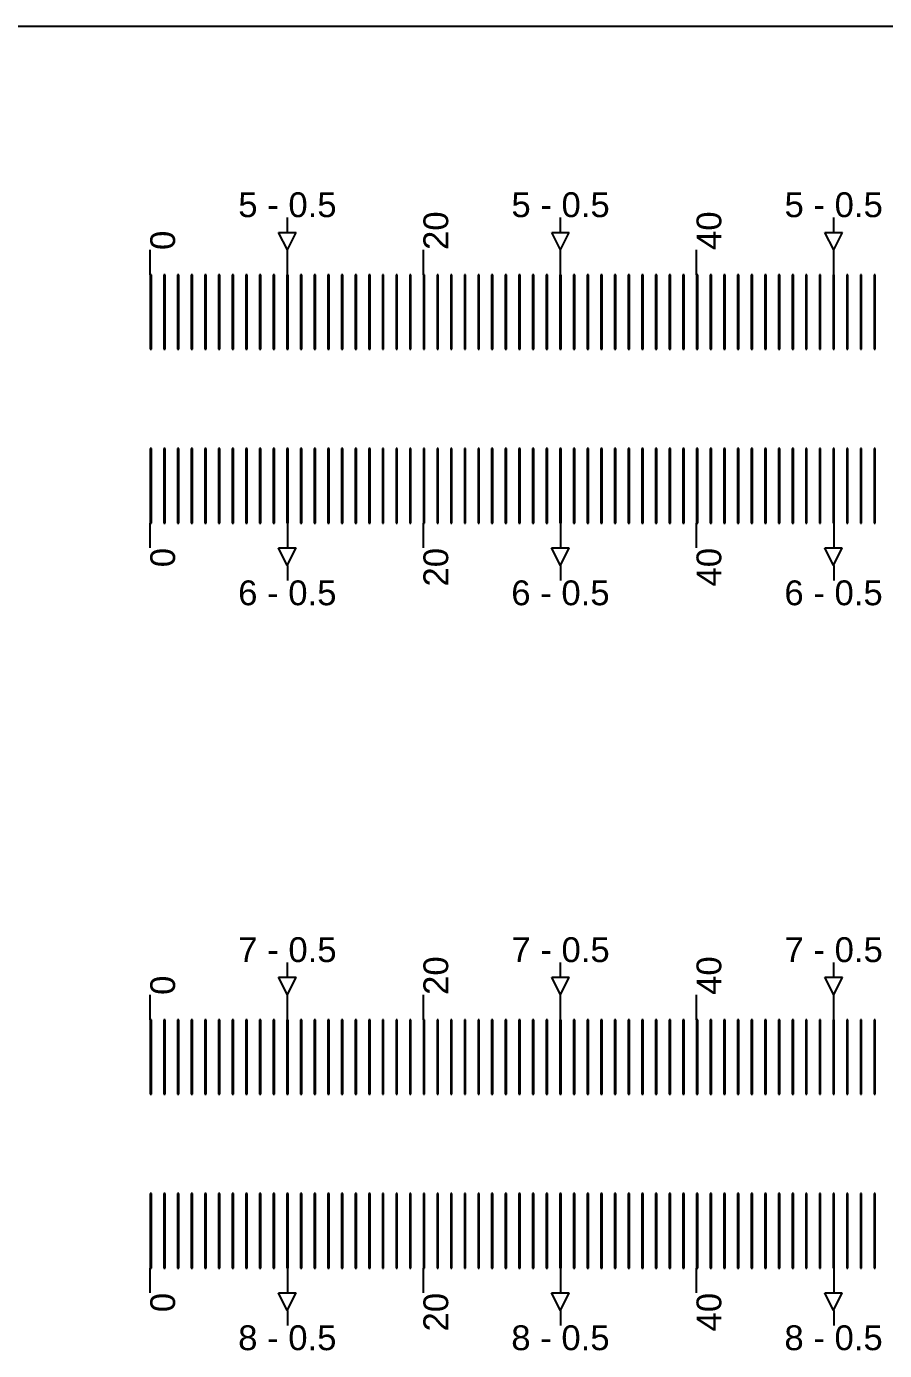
# Model space of a CAD drawing. Extents: x -119394 to 128420, y 74496 to 185496.
# Drawn here: x 40930 to 41276, y 156663 to 157196 of the extents above; entities that cross this region are included whole.
import ezdxf

# ---------------------------------------------------------------- set-up
doc = ezdxf.new("R2010")
doc.units = 13
doc.layers.add('CL - Label-1', color=120, linetype='Continuous')
doc.layers.add('CL - Label-2', color=132, linetype='Continuous')
doc.layers.add('CL - Sub-Micro', color=7, linetype='Continuous', true_color=0x47d1ff)
doc.styles.get("Standard").update_dxf_attribs({"font": 'arial.ttf'})

msp = doc.modelspace()

# ---------------------------------------------------------------- linework, layer by layer
for p, q in [((46680.29, 157195.86), (38030.29, 157195.86)), ((41035.54, 157112.94), (41035.54, 157118.94)), ((41145.54, 157112.94), (41145.54, 157118.94)), ((41255.54, 157112.94), (41255.54, 157118.94)), ((40980.29, 157095.86), (40980.29, 157105.86)), ((41035.54, 157095.86), (41035.54, 157105.86)), ((41090.29, 157095.86), (41090.29, 157105.86)), ((41145.54, 157095.86), (41145.54, 157105.86)), ((41200.29, 157095.86), (41200.29, 157105.86)), ((41255.54, 157095.86), (41255.54, 157105.86)), ((40980.29, 156985.86), (40980.29, 156995.86)), ((41035.54, 156995.86), (41035.54, 156985.86)), ((41090.29, 156985.86), (41090.29, 156995.86)), ((41145.54, 156995.86), (41145.54, 156985.86)), ((41200.29, 156985.86), (41200.29, 156995.86)), ((41255.54, 156995.86), (41255.54, 156985.86)), ((41035.54, 156978.79), (41035.54, 156972.79)), ((41145.54, 156978.79), (41145.54, 156972.79)), ((41255.54, 156978.79), (41255.54, 156972.79)), ((41035.54, 156812.94), (41035.54, 156818.94)), ((41145.54, 156812.94), (41145.54, 156818.94)), ((41255.54, 156812.94), (41255.54, 156818.94)), ((40980.29, 156795.86), (40980.29, 156805.86)), ((41035.54, 156795.86), (41035.54, 156805.86)), ((41090.29, 156795.86), (41090.29, 156805.86)), ((41145.54, 156795.86), (41145.54, 156805.86)), ((41200.29, 156795.86), (41200.29, 156805.86)), ((41255.54, 156795.86), (41255.54, 156805.86)), ((40980.29, 156685.86), (40980.29, 156695.86)), ((41035.54, 156695.86), (41035.54, 156685.86)), ((41090.29, 156685.86), (41090.29, 156695.86)), ((41145.54, 156695.86), (41145.54, 156685.86)), ((41200.29, 156685.86), (41200.29, 156695.86)), ((41255.54, 156695.86), (41255.54, 156685.86)), ((41035.54, 156678.79), (41035.54, 156672.79)), ((41145.54, 156678.79), (41145.54, 156672.79)), ((41255.54, 156678.79), (41255.54, 156672.79))]:
    msp.add_line(p, q)
at = {"layer": 'CL - Label-2'}
for p, q in [((41035.54, 157105.86), (41032, 157112.96)), ((41032, 157112.96), (41039.07, 157112.96)), ((41035.54, 157105.86), (41039.07, 157112.96)), ((41145.54, 157105.86), (41142, 157112.96)), ((41142, 157112.96), (41149.07, 157112.96)), ((41145.54, 157105.86), (41149.07, 157112.96)), ((41255.54, 157105.86), (41252, 157112.96)), ((41252, 157112.96), (41259.07, 157112.96)), ((41255.54, 157105.86), (41259.07, 157112.96)), ((41035.49, 156978.79), (41031.95, 156985.89)), ((41031.95, 156985.89), (41039.02, 156985.89)), ((41035.49, 156978.79), (41039.02, 156985.89)), ((41145.49, 156978.79), (41141.95, 156985.89)), ((41141.95, 156985.89), (41149.02, 156985.89)), ((41145.49, 156978.79), (41149.02, 156985.89)), ((41255.49, 156978.79), (41251.95, 156985.89)), ((41251.95, 156985.89), (41259.02, 156985.89)), ((41255.49, 156978.79), (41259.02, 156985.89)), ((41035.54, 156805.86), (41032, 156812.96)), ((41032, 156812.96), (41039.07, 156812.96)), ((41035.54, 156805.86), (41039.07, 156812.96)), ((41145.54, 156805.86), (41142, 156812.96)), ((41142, 156812.96), (41149.07, 156812.96)), ((41145.54, 156805.86), (41149.07, 156812.96)), ((41255.54, 156805.86), (41252, 156812.96)), ((41252, 156812.96), (41259.07, 156812.96)), ((41255.54, 156805.86), (41259.07, 156812.96)), ((41035.49, 156678.79), (41031.95, 156685.89)), ((41031.95, 156685.89), (41039.02, 156685.89)), ((41035.49, 156678.79), (41039.02, 156685.89)), ((41145.49, 156678.79), (41141.95, 156685.89)), ((41141.95, 156685.89), (41149.02, 156685.89)), ((41145.49, 156678.79), (41149.02, 156685.89)), ((41255.49, 156678.79), (41251.95, 156685.89)), ((41251.95, 156685.89), (41259.02, 156685.89)), ((41255.49, 156678.79), (41259.02, 156685.89))]:
    msp.add_line(p, q, dxfattribs=at)
at = {"layer": 'CL - Sub-Micro'}
for p, q in [((40980.29, 157095.86), (40980.29, 157065.86)), ((40980.79, 157095.86), (40980.29, 157095.86)), ((40980.79, 157065.86), (40980.79, 157095.86)), ((40985.79, 157095.86), (40985.79, 157065.86)), ((40986.29, 157095.86), (40985.79, 157095.86)), ((40986.29, 157065.86), (40986.29, 157095.86)), ((40991.29, 157095.86), (40991.29, 157065.86)), ((40991.79, 157095.86), (40991.29, 157095.86)), ((40991.79, 157065.86), (40991.79, 157095.86)), ((40996.79, 157095.86), (40996.79, 157065.86)), ((40997.29, 157095.86), (40996.79, 157095.86)), ((40997.29, 157065.86), (40997.29, 157095.86)), ((41002.29, 157095.86), (41002.29, 157065.86)), ((41002.79, 157095.86), (41002.29, 157095.86)), ((41002.79, 157065.86), (41002.79, 157095.86)), ((41007.79, 157095.86), (41007.79, 157065.86)), ((41008.29, 157095.86), (41007.79, 157095.86)), ((41008.29, 157065.86), (41008.29, 157095.86)), ((41013.29, 157095.86), (41013.29, 157065.86)), ((41013.79, 157095.86), (41013.29, 157095.86)), ((41013.79, 157065.86), (41013.79, 157095.86)), ((41018.79, 157095.86), (41018.79, 157065.86)), ((41019.29, 157095.86), (41018.79, 157095.86)), ((41019.29, 157065.86), (41019.29, 157095.86)), ((41024.29, 157095.86), (41024.29, 157065.86)), ((41024.79, 157095.86), (41024.29, 157095.86)), ((41024.79, 157065.86), (41024.79, 157095.86)), ((41029.79, 157095.86), (41029.79, 157065.86)), ((41030.29, 157095.86), (41029.79, 157095.86)), ((41030.29, 157065.86), (41030.29, 157095.86)), ((41035.29, 157095.86), (41035.29, 157065.86)), ((41035.79, 157095.86), (41035.29, 157095.86)), ((41035.79, 157065.86), (41035.79, 157095.86)), ((41040.79, 157095.86), (41040.79, 157065.86)), ((41041.29, 157095.86), (41040.79, 157095.86)), ((41041.29, 157065.86), (41041.29, 157095.86)), ((41046.29, 157095.86), (41046.29, 157065.86)), ((41046.79, 157095.86), (41046.29, 157095.86)), ((41046.79, 157065.86), (41046.79, 157095.86)), ((41051.79, 157095.86), (41051.79, 157065.86)), ((41052.29, 157095.86), (41051.79, 157095.86)), ((41052.29, 157065.86), (41052.29, 157095.86)), ((41057.29, 157095.86), (41057.29, 157065.86)), ((41057.79, 157095.86), (41057.29, 157095.86)), ((41057.79, 157065.86), (41057.79, 157095.86)), ((41062.79, 157095.86), (41062.79, 157065.86)), ((41063.29, 157095.86), (41062.79, 157095.86)), ((41063.29, 157065.86), (41063.29, 157095.86)), ((41068.29, 157095.86), (41068.29, 157065.86)), ((41068.79, 157095.86), (41068.29, 157095.86)), ((41068.79, 157065.86), (41068.79, 157095.86)), ((41073.79, 157095.86), (41073.79, 157065.86)), ((41074.29, 157095.86), (41073.79, 157095.86)), ((41074.29, 157065.86), (41074.29, 157095.86)), ((41079.29, 157095.86), (41079.29, 157065.86)), ((41079.79, 157095.86), (41079.29, 157095.86)), ((41079.79, 157065.86), (41079.79, 157095.86)), ((41084.79, 157095.86), (41084.79, 157065.86)), ((41085.29, 157095.86), (41084.79, 157095.86)), ((41085.29, 157065.86), (41085.29, 157095.86)), ((41090.29, 157095.86), (41090.29, 157065.86)), ((41090.79, 157095.86), (41090.29, 157095.86)), ((41090.79, 157065.86), (41090.79, 157095.86)), ((41095.79, 157095.86), (41095.79, 157065.86)), ((41096.29, 157095.86), (41095.79, 157095.86)), ((41096.29, 157065.86), (41096.29, 157095.86)), ((41101.29, 157095.86), (41101.29, 157065.86)), ((41101.79, 157095.86), (41101.29, 157095.86)), ((41101.79, 157065.86), (41101.79, 157095.86)), ((41106.79, 157095.86), (41106.79, 157065.86)), ((41107.29, 157095.86), (41106.79, 157095.86)), ((41107.29, 157065.86), (41107.29, 157095.86)), ((41112.29, 157095.86), (41112.29, 157065.86)), ((41112.79, 157095.86), (41112.29, 157095.86)), ((41112.79, 157065.86), (41112.79, 157095.86)), ((41117.79, 157095.86), (41117.79, 157065.86)), ((41118.29, 157095.86), (41117.79, 157095.86)), ((41118.29, 157065.86), (41118.29, 157095.86)), ((41123.29, 157095.86), (41123.29, 157065.86)), ((41123.79, 157095.86), (41123.29, 157095.86)), ((41123.79, 157065.86), (41123.79, 157095.86)), ((41128.79, 157095.86), (41128.79, 157065.86)), ((41129.29, 157095.86), (41128.79, 157095.86)), ((41129.29, 157065.86), (41129.29, 157095.86)), ((41134.29, 157095.86), (41134.29, 157065.86)), ((41134.79, 157095.86), (41134.29, 157095.86)), ((41134.79, 157065.86), (41134.79, 157095.86)), ((41139.79, 157095.86), (41139.79, 157065.86)), ((41140.29, 157095.86), (41139.79, 157095.86)), ((41140.29, 157065.86), (41140.29, 157095.86)), ((41145.29, 157095.86), (41145.29, 157065.86)), ((41145.79, 157095.86), (41145.29, 157095.86)), ((41145.79, 157065.86), (41145.79, 157095.86)), ((41150.79, 157095.86), (41150.79, 157065.86)), ((41151.29, 157095.86), (41150.79, 157095.86)), ((41151.29, 157065.86), (41151.29, 157095.86)), ((41156.29, 157095.86), (41156.29, 157065.86)), ((41156.79, 157095.86), (41156.29, 157095.86)), ((41156.79, 157065.86), (41156.79, 157095.86)), ((41161.79, 157095.86), (41161.79, 157065.86)), ((41162.29, 157095.86), (41161.79, 157095.86)), ((41162.29, 157065.86), (41162.29, 157095.86)), ((41167.29, 157095.86), (41167.29, 157065.86)), ((41167.79, 157095.86), (41167.29, 157095.86)), ((41167.79, 157065.86), (41167.79, 157095.86)), ((41172.79, 157095.86), (41172.79, 157065.86)), ((41173.29, 157095.86), (41172.79, 157095.86)), ((41173.29, 157065.86), (41173.29, 157095.86)), ((41178.29, 157095.86), (41178.29, 157065.86)), ((41178.79, 157095.86), (41178.29, 157095.86)), ((41178.79, 157065.86), (41178.79, 157095.86)), ((41183.79, 157095.86), (41183.79, 157065.86)), ((41184.29, 157095.86), (41183.79, 157095.86)), ((41184.29, 157065.86), (41184.29, 157095.86)), ((41189.29, 157095.86), (41189.29, 157065.86)), ((41189.79, 157095.86), (41189.29, 157095.86)), ((41189.79, 157065.86), (41189.79, 157095.86)), ((41194.79, 157095.86), (41194.79, 157065.86)), ((41195.29, 157095.86), (41194.79, 157095.86)), ((41195.29, 157065.86), (41195.29, 157095.86)), ((41200.29, 157095.86), (41200.29, 157065.86)), ((41200.79, 157095.86), (41200.29, 157095.86)), ((41200.79, 157065.86), (41200.79, 157095.86)), ((41205.79, 157095.86), (41205.79, 157065.86)), ((41206.29, 157095.86), (41205.79, 157095.86)), ((41206.29, 157065.86), (41206.29, 157095.86)), ((41211.29, 157095.86), (41211.29, 157065.86)), ((41211.79, 157095.86), (41211.29, 157095.86)), ((41211.79, 157065.86), (41211.79, 157095.86)), ((41216.79, 157095.86), (41216.79, 157065.86)), ((41217.29, 157095.86), (41216.79, 157095.86)), ((41217.29, 157065.86), (41217.29, 157095.86)), ((41222.29, 157095.86), (41222.29, 157065.86)), ((41222.79, 157095.86), (41222.29, 157095.86)), ((41222.79, 157065.86), (41222.79, 157095.86)), ((41227.79, 157095.86), (41227.79, 157065.86)), ((41228.29, 157095.86), (41227.79, 157095.86)), ((41228.29, 157065.86), (41228.29, 157095.86)), ((41233.29, 157095.86), (41233.29, 157065.86)), ((41233.79, 157095.86), (41233.29, 157095.86)), ((41233.79, 157065.86), (41233.79, 157095.86)), ((41238.79, 157095.86), (41238.79, 157065.86)), ((41239.29, 157095.86), (41238.79, 157095.86)), ((41239.29, 157065.86), (41239.29, 157095.86)), ((41244.29, 157095.86), (41244.29, 157065.86)), ((41244.79, 157095.86), (41244.29, 157095.86)), ((41244.79, 157065.86), (41244.79, 157095.86)), ((41249.79, 157095.86), (41249.79, 157065.86)), ((41250.29, 157095.86), (41249.79, 157095.86)), ((41250.29, 157065.86), (41250.29, 157095.86)), ((41255.29, 157095.86), (41255.29, 157065.86)), ((41255.79, 157095.86), (41255.29, 157095.86)), ((41255.79, 157065.86), (41255.79, 157095.86)), ((41260.79, 157095.86), (41260.79, 157065.86)), ((41261.29, 157095.86), (41260.79, 157095.86)), ((41261.29, 157065.86), (41261.29, 157095.86)), ((41266.29, 157095.86), (41266.29, 157065.86)), ((41266.79, 157095.86), (41266.29, 157095.86)), ((41266.79, 157065.86), (41266.79, 157095.86)), ((41271.79, 157095.86), (41271.79, 157065.86)), ((41272.29, 157095.86), (41271.79, 157095.86)), ((41272.29, 157065.86), (41272.29, 157095.86)), ((40980.29, 157065.86), (40980.79, 157065.86)), ((40985.79, 157065.86), (40986.29, 157065.86)), ((40991.29, 157065.86), (40991.79, 157065.86)), ((40996.79, 157065.86), (40997.29, 157065.86)), ((41002.29, 157065.86), (41002.79, 157065.86)), ((41007.79, 157065.86), (41008.29, 157065.86)), ((41013.29, 157065.86), (41013.79, 157065.86)), ((41018.79, 157065.86), (41019.29, 157065.86)), ((41024.29, 157065.86), (41024.79, 157065.86)), ((41029.79, 157065.86), (41030.29, 157065.86)), ((41035.29, 157065.86), (41035.79, 157065.86)), ((41040.79, 157065.86), (41041.29, 157065.86)), ((41046.29, 157065.86), (41046.79, 157065.86)), ((41051.79, 157065.86), (41052.29, 157065.86)), ((41057.29, 157065.86), (41057.79, 157065.86)), ((41062.79, 157065.86), (41063.29, 157065.86)), ((41068.29, 157065.86), (41068.79, 157065.86)), ((41073.79, 157065.86), (41074.29, 157065.86)), ((41079.29, 157065.86), (41079.79, 157065.86)), ((41084.79, 157065.86), (41085.29, 157065.86)), ((41090.29, 157065.86), (41090.79, 157065.86)), ((41095.79, 157065.86), (41096.29, 157065.86)), ((41101.29, 157065.86), (41101.79, 157065.86)), ((41106.79, 157065.86), (41107.29, 157065.86)), ((41112.29, 157065.86), (41112.79, 157065.86)), ((41117.79, 157065.86), (41118.29, 157065.86)), ((41123.29, 157065.86), (41123.79, 157065.86)), ((41128.79, 157065.86), (41129.29, 157065.86)), ((41134.29, 157065.86), (41134.79, 157065.86)), ((41139.79, 157065.86), (41140.29, 157065.86)), ((41145.29, 157065.86), (41145.79, 157065.86)), ((41150.79, 157065.86), (41151.29, 157065.86)), ((41156.29, 157065.86), (41156.79, 157065.86)), ((41161.79, 157065.86), (41162.29, 157065.86)), ((41167.29, 157065.86), (41167.79, 157065.86)), ((41172.79, 157065.86), (41173.29, 157065.86)), ((41178.29, 157065.86), (41178.79, 157065.86)), ((41183.79, 157065.86), (41184.29, 157065.86)), ((41189.29, 157065.86), (41189.79, 157065.86)), ((41194.79, 157065.86), (41195.29, 157065.86)), ((41200.29, 157065.86), (41200.79, 157065.86)), ((41205.79, 157065.86), (41206.29, 157065.86)), ((41211.29, 157065.86), (41211.79, 157065.86)), ((41216.79, 157065.86), (41217.29, 157065.86)), ((41222.29, 157065.86), (41222.79, 157065.86)), ((41227.79, 157065.86), (41228.29, 157065.86)), ((41233.29, 157065.86), (41233.79, 157065.86)), ((41238.79, 157065.86), (41239.29, 157065.86)), ((41244.29, 157065.86), (41244.79, 157065.86)), ((41249.79, 157065.86), (41250.29, 157065.86)), ((41255.29, 157065.86), (41255.79, 157065.86)), ((41260.79, 157065.86), (41261.29, 157065.86)), ((41266.29, 157065.86), (41266.79, 157065.86)), ((41271.79, 157065.86), (41272.29, 157065.86)), ((40980.29, 157025.86), (40980.29, 156995.86)), ((40980.79, 157025.86), (40980.29, 157025.86)), ((40980.79, 156995.86), (40980.79, 157025.86)), ((40985.79, 157025.86), (40985.79, 156995.86)), ((40986.29, 157025.86), (40985.79, 157025.86)), ((40986.29, 156995.86), (40986.29, 157025.86)), ((40991.29, 157025.86), (40991.29, 156995.86)), ((40991.79, 157025.86), (40991.29, 157025.86)), ((40991.79, 156995.86), (40991.79, 157025.86)), ((40996.79, 157025.86), (40996.79, 156995.86)), ((40997.29, 157025.86), (40996.79, 157025.86)), ((40997.29, 156995.86), (40997.29, 157025.86)), ((41002.29, 157025.86), (41002.29, 156995.86)), ((41002.79, 157025.86), (41002.29, 157025.86)), ((41002.79, 156995.86), (41002.79, 157025.86)), ((41007.79, 157025.86), (41007.79, 156995.86)), ((41008.29, 157025.86), (41007.79, 157025.86)), ((41008.29, 156995.86), (41008.29, 157025.86)), ((41013.29, 157025.86), (41013.29, 156995.86)), ((41013.79, 157025.86), (41013.29, 157025.86)), ((41013.79, 156995.86), (41013.79, 157025.86)), ((41018.79, 157025.86), (41018.79, 156995.86)), ((41019.29, 157025.86), (41018.79, 157025.86)), ((41019.29, 156995.86), (41019.29, 157025.86)), ((41024.29, 157025.86), (41024.29, 156995.86)), ((41024.79, 157025.86), (41024.29, 157025.86)), ((41024.79, 156995.86), (41024.79, 157025.86)), ((41029.79, 157025.86), (41029.79, 156995.86)), ((41030.29, 157025.86), (41029.79, 157025.86)), ((41030.29, 156995.86), (41030.29, 157025.86)), ((41035.29, 157025.86), (41035.29, 156995.86)), ((41035.79, 157025.86), (41035.29, 157025.86)), ((41035.79, 156995.86), (41035.79, 157025.86)), ((41040.79, 157025.86), (41040.79, 156995.86)), ((41041.29, 157025.86), (41040.79, 157025.86)), ((41041.29, 156995.86), (41041.29, 157025.86)), ((41046.29, 157025.86), (41046.29, 156995.86)), ((41046.79, 157025.86), (41046.29, 157025.86)), ((41046.79, 156995.86), (41046.79, 157025.86)), ((41051.79, 157025.86), (41051.79, 156995.86)), ((41052.29, 157025.86), (41051.79, 157025.86)), ((41052.29, 156995.86), (41052.29, 157025.86)), ((41057.29, 157025.86), (41057.29, 156995.86)), ((41057.79, 157025.86), (41057.29, 157025.86)), ((41057.79, 156995.86), (41057.79, 157025.86)), ((41062.79, 157025.86), (41062.79, 156995.86)), ((41063.29, 157025.86), (41062.79, 157025.86)), ((41063.29, 156995.86), (41063.29, 157025.86)), ((41068.29, 157025.86), (41068.29, 156995.86)), ((41068.79, 157025.86), (41068.29, 157025.86)), ((41068.79, 156995.86), (41068.79, 157025.86)), ((41073.79, 157025.86), (41073.79, 156995.86)), ((41074.29, 157025.86), (41073.79, 157025.86)), ((41074.29, 156995.86), (41074.29, 157025.86)), ((41079.29, 157025.86), (41079.29, 156995.86)), ((41079.79, 157025.86), (41079.29, 157025.86)), ((41079.79, 156995.86), (41079.79, 157025.86)), ((41084.79, 157025.86), (41084.79, 156995.86)), ((41085.29, 157025.86), (41084.79, 157025.86)), ((41085.29, 156995.86), (41085.29, 157025.86)), ((41090.29, 157025.86), (41090.29, 156995.86)), ((41090.79, 157025.86), (41090.29, 157025.86)), ((41090.79, 156995.86), (41090.79, 157025.86)), ((41095.79, 157025.86), (41095.79, 156995.86)), ((41096.29, 157025.86), (41095.79, 157025.86)), ((41096.29, 156995.86), (41096.29, 157025.86)), ((41101.29, 157025.86), (41101.29, 156995.86)), ((41101.79, 157025.86), (41101.29, 157025.86)), ((41101.79, 156995.86), (41101.79, 157025.86)), ((41106.79, 157025.86), (41106.79, 156995.86)), ((41107.29, 157025.86), (41106.79, 157025.86)), ((41107.29, 156995.86), (41107.29, 157025.86)), ((41112.29, 157025.86), (41112.29, 156995.86)), ((41112.79, 157025.86), (41112.29, 157025.86)), ((41112.79, 156995.86), (41112.79, 157025.86)), ((41117.79, 157025.86), (41117.79, 156995.86)), ((41118.29, 157025.86), (41117.79, 157025.86)), ((41118.29, 156995.86), (41118.29, 157025.86)), ((41123.29, 157025.86), (41123.29, 156995.86)), ((41123.79, 157025.86), (41123.29, 157025.86)), ((41123.79, 156995.86), (41123.79, 157025.86)), ((41128.79, 157025.86), (41128.79, 156995.86)), ((41129.29, 157025.86), (41128.79, 157025.86)), ((41129.29, 156995.86), (41129.29, 157025.86)), ((41134.29, 157025.86), (41134.29, 156995.86)), ((41134.79, 157025.86), (41134.29, 157025.86)), ((41134.79, 156995.86), (41134.79, 157025.86)), ((41139.79, 157025.86), (41139.79, 156995.86)), ((41140.29, 157025.86), (41139.79, 157025.86)), ((41140.29, 156995.86), (41140.29, 157025.86)), ((41145.29, 157025.86), (41145.29, 156995.86)), ((41145.79, 157025.86), (41145.29, 157025.86)), ((41145.79, 156995.86), (41145.79, 157025.86)), ((41150.79, 157025.86), (41150.79, 156995.86)), ((41151.29, 157025.86), (41150.79, 157025.86)), ((41151.29, 156995.86), (41151.29, 157025.86)), ((41156.29, 157025.86), (41156.29, 156995.86)), ((41156.79, 157025.86), (41156.29, 157025.86)), ((41156.79, 156995.86), (41156.79, 157025.86)), ((41161.79, 157025.86), (41161.79, 156995.86)), ((41162.29, 157025.86), (41161.79, 157025.86)), ((41162.29, 156995.86), (41162.29, 157025.86)), ((41167.29, 157025.86), (41167.29, 156995.86)), ((41167.79, 157025.86), (41167.29, 157025.86)), ((41167.79, 156995.86), (41167.79, 157025.86)), ((41172.79, 157025.86), (41172.79, 156995.86)), ((41173.29, 157025.86), (41172.79, 157025.86)), ((41173.29, 156995.86), (41173.29, 157025.86)), ((41178.29, 157025.86), (41178.29, 156995.86)), ((41178.79, 157025.86), (41178.29, 157025.86)), ((41178.79, 156995.86), (41178.79, 157025.86)), ((41183.79, 157025.86), (41183.79, 156995.86)), ((41184.29, 157025.86), (41183.79, 157025.86)), ((41184.29, 156995.86), (41184.29, 157025.86)), ((41189.29, 157025.86), (41189.29, 156995.86)), ((41189.79, 157025.86), (41189.29, 157025.86)), ((41189.79, 156995.86), (41189.79, 157025.86)), ((41194.79, 157025.86), (41194.79, 156995.86)), ((41195.29, 157025.86), (41194.79, 157025.86)), ((41195.29, 156995.86), (41195.29, 157025.86)), ((41200.29, 157025.86), (41200.29, 156995.86)), ((41200.79, 157025.86), (41200.29, 157025.86)), ((41200.79, 156995.86), (41200.79, 157025.86)), ((41205.79, 157025.86), (41205.79, 156995.86)), ((41206.29, 157025.86), (41205.79, 157025.86)), ((41206.29, 156995.86), (41206.29, 157025.86)), ((41211.29, 157025.86), (41211.29, 156995.86)), ((41211.79, 157025.86), (41211.29, 157025.86)), ((41211.79, 156995.86), (41211.79, 157025.86)), ((41216.79, 157025.86), (41216.79, 156995.86)), ((41217.29, 157025.86), (41216.79, 157025.86)), ((41217.29, 156995.86), (41217.29, 157025.86)), ((41222.29, 157025.86), (41222.29, 156995.86)), ((41222.79, 157025.86), (41222.29, 157025.86)), ((41222.79, 156995.86), (41222.79, 157025.86)), ((41227.79, 157025.86), (41227.79, 156995.86)), ((41228.29, 157025.86), (41227.79, 157025.86)), ((41228.29, 156995.86), (41228.29, 157025.86)), ((41233.29, 157025.86), (41233.29, 156995.86)), ((41233.79, 157025.86), (41233.29, 157025.86)), ((41233.79, 156995.86), (41233.79, 157025.86)), ((41238.79, 157025.86), (41238.79, 156995.86)), ((41239.29, 157025.86), (41238.79, 157025.86)), ((41239.29, 156995.86), (41239.29, 157025.86)), ((41244.29, 157025.86), (41244.29, 156995.86)), ((41244.79, 157025.86), (41244.29, 157025.86)), ((41244.79, 156995.86), (41244.79, 157025.86)), ((41249.79, 157025.86), (41249.79, 156995.86)), ((41250.29, 157025.86), (41249.79, 157025.86)), ((41250.29, 156995.86), (41250.29, 157025.86)), ((41255.29, 157025.86), (41255.29, 156995.86)), ((41255.79, 157025.86), (41255.29, 157025.86)), ((41255.79, 156995.86), (41255.79, 157025.86)), ((41260.79, 157025.86), (41260.79, 156995.86)), ((41261.29, 157025.86), (41260.79, 157025.86)), ((41261.29, 156995.86), (41261.29, 157025.86)), ((41266.29, 157025.86), (41266.29, 156995.86)), ((41266.79, 157025.86), (41266.29, 157025.86)), ((41266.79, 156995.86), (41266.79, 157025.86)), ((41271.79, 157025.86), (41271.79, 156995.86)), ((41272.29, 157025.86), (41271.79, 157025.86)), ((41272.29, 156995.86), (41272.29, 157025.86)), ((40980.29, 156995.86), (40980.79, 156995.86)), ((40985.79, 156995.86), (40986.29, 156995.86)), ((40991.29, 156995.86), (40991.79, 156995.86)), ((40996.79, 156995.86), (40997.29, 156995.86)), ((41002.29, 156995.86), (41002.79, 156995.86)), ((41007.79, 156995.86), (41008.29, 156995.86)), ((41013.29, 156995.86), (41013.79, 156995.86)), ((41018.79, 156995.86), (41019.29, 156995.86)), ((41024.29, 156995.86), (41024.79, 156995.86)), ((41029.79, 156995.86), (41030.29, 156995.86)), ((41035.29, 156995.86), (41035.79, 156995.86)), ((41040.79, 156995.86), (41041.29, 156995.86)), ((41046.29, 156995.86), (41046.79, 156995.86)), ((41051.79, 156995.86), (41052.29, 156995.86)), ((41057.29, 156995.86), (41057.79, 156995.86)), ((41062.79, 156995.86), (41063.29, 156995.86)), ((41068.29, 156995.86), (41068.79, 156995.86)), ((41073.79, 156995.86), (41074.29, 156995.86)), ((41079.29, 156995.86), (41079.79, 156995.86)), ((41084.79, 156995.86), (41085.29, 156995.86)), ((41090.29, 156995.86), (41090.79, 156995.86)), ((41095.79, 156995.86), (41096.29, 156995.86)), ((41101.29, 156995.86), (41101.79, 156995.86)), ((41106.79, 156995.86), (41107.29, 156995.86)), ((41112.29, 156995.86), (41112.79, 156995.86)), ((41117.79, 156995.86), (41118.29, 156995.86)), ((41123.29, 156995.86), (41123.79, 156995.86)), ((41128.79, 156995.86), (41129.29, 156995.86)), ((41134.29, 156995.86), (41134.79, 156995.86)), ((41139.79, 156995.86), (41140.29, 156995.86)), ((41145.29, 156995.86), (41145.79, 156995.86)), ((41150.79, 156995.86), (41151.29, 156995.86)), ((41156.29, 156995.86), (41156.79, 156995.86)), ((41161.79, 156995.86), (41162.29, 156995.86)), ((41167.29, 156995.86), (41167.79, 156995.86)), ((41172.79, 156995.86), (41173.29, 156995.86)), ((41178.29, 156995.86), (41178.79, 156995.86)), ((41183.79, 156995.86), (41184.29, 156995.86)), ((41189.29, 156995.86), (41189.79, 156995.86)), ((41194.79, 156995.86), (41195.29, 156995.86)), ((41200.29, 156995.86), (41200.79, 156995.86)), ((41205.79, 156995.86), (41206.29, 156995.86)), ((41211.29, 156995.86), (41211.79, 156995.86)), ((41216.79, 156995.86), (41217.29, 156995.86)), ((41222.29, 156995.86), (41222.79, 156995.86)), ((41227.79, 156995.86), (41228.29, 156995.86)), ((41233.29, 156995.86), (41233.79, 156995.86)), ((41238.79, 156995.86), (41239.29, 156995.86)), ((41244.29, 156995.86), (41244.79, 156995.86)), ((41249.79, 156995.86), (41250.29, 156995.86)), ((41255.29, 156995.86), (41255.79, 156995.86)), ((41260.79, 156995.86), (41261.29, 156995.86)), ((41266.29, 156995.86), (41266.79, 156995.86)), ((41271.79, 156995.86), (41272.29, 156995.86)), ((40980.29, 156795.86), (40980.29, 156765.86)), ((40980.79, 156795.86), (40980.29, 156795.86)), ((40980.79, 156765.86), (40980.79, 156795.86)), ((40985.79, 156795.86), (40985.79, 156765.86)), ((40986.29, 156795.86), (40985.79, 156795.86)), ((40986.29, 156765.86), (40986.29, 156795.86)), ((40991.29, 156795.86), (40991.29, 156765.86)), ((40991.79, 156795.86), (40991.29, 156795.86)), ((40991.79, 156765.86), (40991.79, 156795.86)), ((40996.79, 156795.86), (40996.79, 156765.86)), ((40997.29, 156795.86), (40996.79, 156795.86)), ((40997.29, 156765.86), (40997.29, 156795.86)), ((41002.29, 156795.86), (41002.29, 156765.86)), ((41002.79, 156795.86), (41002.29, 156795.86)), ((41002.79, 156765.86), (41002.79, 156795.86)), ((41007.79, 156795.86), (41007.79, 156765.86)), ((41008.29, 156795.86), (41007.79, 156795.86)), ((41008.29, 156765.86), (41008.29, 156795.86)), ((41013.29, 156795.86), (41013.29, 156765.86)), ((41013.79, 156795.86), (41013.29, 156795.86)), ((41013.79, 156765.86), (41013.79, 156795.86)), ((41018.79, 156795.86), (41018.79, 156765.86)), ((41019.29, 156795.86), (41018.79, 156795.86)), ((41019.29, 156765.86), (41019.29, 156795.86)), ((41024.29, 156795.86), (41024.29, 156765.86)), ((41024.79, 156795.86), (41024.29, 156795.86)), ((41024.79, 156765.86), (41024.79, 156795.86)), ((41029.79, 156795.86), (41029.79, 156765.86)), ((41030.29, 156795.86), (41029.79, 156795.86)), ((41030.29, 156765.86), (41030.29, 156795.86)), ((41035.29, 156795.86), (41035.29, 156765.86)), ((41035.79, 156795.86), (41035.29, 156795.86)), ((41035.79, 156765.86), (41035.79, 156795.86)), ((41040.79, 156795.86), (41040.79, 156765.86)), ((41041.29, 156795.86), (41040.79, 156795.86)), ((41041.29, 156765.86), (41041.29, 156795.86)), ((41046.29, 156795.86), (41046.29, 156765.86)), ((41046.79, 156795.86), (41046.29, 156795.86)), ((41046.79, 156765.86), (41046.79, 156795.86)), ((41051.79, 156795.86), (41051.79, 156765.86)), ((41052.29, 156795.86), (41051.79, 156795.86)), ((41052.29, 156765.86), (41052.29, 156795.86)), ((41057.29, 156795.86), (41057.29, 156765.86)), ((41057.79, 156795.86), (41057.29, 156795.86)), ((41057.79, 156765.86), (41057.79, 156795.86)), ((41062.79, 156795.86), (41062.79, 156765.86)), ((41063.29, 156795.86), (41062.79, 156795.86)), ((41063.29, 156765.86), (41063.29, 156795.86)), ((41068.29, 156795.86), (41068.29, 156765.86)), ((41068.79, 156795.86), (41068.29, 156795.86)), ((41068.79, 156765.86), (41068.79, 156795.86)), ((41073.79, 156795.86), (41073.79, 156765.86)), ((41074.29, 156795.86), (41073.79, 156795.86)), ((41074.29, 156765.86), (41074.29, 156795.86)), ((41079.29, 156795.86), (41079.29, 156765.86)), ((41079.79, 156795.86), (41079.29, 156795.86)), ((41079.79, 156765.86), (41079.79, 156795.86)), ((41084.79, 156795.86), (41084.79, 156765.86)), ((41085.29, 156795.86), (41084.79, 156795.86)), ((41085.29, 156765.86), (41085.29, 156795.86)), ((41090.29, 156795.86), (41090.29, 156765.86)), ((41090.79, 156795.86), (41090.29, 156795.86)), ((41090.79, 156765.86), (41090.79, 156795.86)), ((41095.79, 156795.86), (41095.79, 156765.86)), ((41096.29, 156795.86), (41095.79, 156795.86)), ((41096.29, 156765.86), (41096.29, 156795.86)), ((41101.29, 156795.86), (41101.29, 156765.86)), ((41101.79, 156795.86), (41101.29, 156795.86)), ((41101.79, 156765.86), (41101.79, 156795.86)), ((41106.79, 156795.86), (41106.79, 156765.86)), ((41107.29, 156795.86), (41106.79, 156795.86)), ((41107.29, 156765.86), (41107.29, 156795.86)), ((41112.29, 156795.86), (41112.29, 156765.86)), ((41112.79, 156795.86), (41112.29, 156795.86)), ((41112.79, 156765.86), (41112.79, 156795.86)), ((41117.79, 156795.86), (41117.79, 156765.86)), ((41118.29, 156795.86), (41117.79, 156795.86)), ((41118.29, 156765.86), (41118.29, 156795.86)), ((41123.29, 156795.86), (41123.29, 156765.86)), ((41123.79, 156795.86), (41123.29, 156795.86)), ((41123.79, 156765.86), (41123.79, 156795.86)), ((41128.79, 156795.86), (41128.79, 156765.86)), ((41129.29, 156795.86), (41128.79, 156795.86)), ((41129.29, 156765.86), (41129.29, 156795.86)), ((41134.29, 156795.86), (41134.29, 156765.86)), ((41134.79, 156795.86), (41134.29, 156795.86)), ((41134.79, 156765.86), (41134.79, 156795.86)), ((41139.79, 156795.86), (41139.79, 156765.86)), ((41140.29, 156795.86), (41139.79, 156795.86)), ((41140.29, 156765.86), (41140.29, 156795.86)), ((41145.29, 156795.86), (41145.29, 156765.86)), ((41145.79, 156795.86), (41145.29, 156795.86)), ((41145.79, 156765.86), (41145.79, 156795.86)), ((41150.79, 156795.86), (41150.79, 156765.86)), ((41151.29, 156795.86), (41150.79, 156795.86)), ((41151.29, 156765.86), (41151.29, 156795.86)), ((41156.29, 156795.86), (41156.29, 156765.86)), ((41156.79, 156795.86), (41156.29, 156795.86)), ((41156.79, 156765.86), (41156.79, 156795.86)), ((41161.79, 156795.86), (41161.79, 156765.86)), ((41162.29, 156795.86), (41161.79, 156795.86)), ((41162.29, 156765.86), (41162.29, 156795.86)), ((41167.29, 156795.86), (41167.29, 156765.86)), ((41167.79, 156795.86), (41167.29, 156795.86)), ((41167.79, 156765.86), (41167.79, 156795.86)), ((41172.79, 156795.86), (41172.79, 156765.86)), ((41173.29, 156795.86), (41172.79, 156795.86)), ((41173.29, 156765.86), (41173.29, 156795.86)), ((41178.29, 156795.86), (41178.29, 156765.86)), ((41178.79, 156795.86), (41178.29, 156795.86)), ((41178.79, 156765.86), (41178.79, 156795.86)), ((41183.79, 156795.86), (41183.79, 156765.86)), ((41184.29, 156795.86), (41183.79, 156795.86)), ((41184.29, 156765.86), (41184.29, 156795.86)), ((41189.29, 156795.86), (41189.29, 156765.86)), ((41189.79, 156795.86), (41189.29, 156795.86)), ((41189.79, 156765.86), (41189.79, 156795.86)), ((41194.79, 156795.86), (41194.79, 156765.86)), ((41195.29, 156795.86), (41194.79, 156795.86)), ((41195.29, 156765.86), (41195.29, 156795.86)), ((41200.29, 156795.86), (41200.29, 156765.86)), ((41200.79, 156795.86), (41200.29, 156795.86)), ((41200.79, 156765.86), (41200.79, 156795.86)), ((41205.79, 156795.86), (41205.79, 156765.86)), ((41206.29, 156795.86), (41205.79, 156795.86)), ((41206.29, 156765.86), (41206.29, 156795.86)), ((41211.29, 156795.86), (41211.29, 156765.86)), ((41211.79, 156795.86), (41211.29, 156795.86)), ((41211.79, 156765.86), (41211.79, 156795.86)), ((41216.79, 156795.86), (41216.79, 156765.86)), ((41217.29, 156795.86), (41216.79, 156795.86)), ((41217.29, 156765.86), (41217.29, 156795.86)), ((41222.29, 156795.86), (41222.29, 156765.86)), ((41222.79, 156795.86), (41222.29, 156795.86)), ((41222.79, 156765.86), (41222.79, 156795.86)), ((41227.79, 156795.86), (41227.79, 156765.86)), ((41228.29, 156795.86), (41227.79, 156795.86)), ((41228.29, 156765.86), (41228.29, 156795.86)), ((41233.29, 156795.86), (41233.29, 156765.86)), ((41233.79, 156795.86), (41233.29, 156795.86)), ((41233.79, 156765.86), (41233.79, 156795.86)), ((41238.79, 156795.86), (41238.79, 156765.86)), ((41239.29, 156795.86), (41238.79, 156795.86)), ((41239.29, 156765.86), (41239.29, 156795.86)), ((41244.29, 156795.86), (41244.29, 156765.86)), ((41244.79, 156795.86), (41244.29, 156795.86)), ((41244.79, 156765.86), (41244.79, 156795.86)), ((41249.79, 156795.86), (41249.79, 156765.86)), ((41250.29, 156795.86), (41249.79, 156795.86)), ((41250.29, 156765.86), (41250.29, 156795.86)), ((41255.29, 156795.86), (41255.29, 156765.86)), ((41255.79, 156795.86), (41255.29, 156795.86)), ((41255.79, 156765.86), (41255.79, 156795.86)), ((41260.79, 156795.86), (41260.79, 156765.86)), ((41261.29, 156795.86), (41260.79, 156795.86)), ((41261.29, 156765.86), (41261.29, 156795.86)), ((41266.29, 156795.86), (41266.29, 156765.86)), ((41266.79, 156795.86), (41266.29, 156795.86)), ((41266.79, 156765.86), (41266.79, 156795.86)), ((41271.79, 156795.86), (41271.79, 156765.86)), ((41272.29, 156795.86), (41271.79, 156795.86)), ((41272.29, 156765.86), (41272.29, 156795.86)), ((40980.29, 156765.86), (40980.79, 156765.86)), ((40985.79, 156765.86), (40986.29, 156765.86)), ((40991.29, 156765.86), (40991.79, 156765.86)), ((40996.79, 156765.86), (40997.29, 156765.86)), ((41002.29, 156765.86), (41002.79, 156765.86)), ((41007.79, 156765.86), (41008.29, 156765.86)), ((41013.29, 156765.86), (41013.79, 156765.86)), ((41018.79, 156765.86), (41019.29, 156765.86)), ((41024.29, 156765.86), (41024.79, 156765.86)), ((41029.79, 156765.86), (41030.29, 156765.86)), ((41035.29, 156765.86), (41035.79, 156765.86)), ((41040.79, 156765.86), (41041.29, 156765.86)), ((41046.29, 156765.86), (41046.79, 156765.86)), ((41051.79, 156765.86), (41052.29, 156765.86)), ((41057.29, 156765.86), (41057.79, 156765.86)), ((41062.79, 156765.86), (41063.29, 156765.86)), ((41068.29, 156765.86), (41068.79, 156765.86)), ((41073.79, 156765.86), (41074.29, 156765.86)), ((41079.29, 156765.86), (41079.79, 156765.86)), ((41084.79, 156765.86), (41085.29, 156765.86)), ((41090.29, 156765.86), (41090.79, 156765.86)), ((41095.79, 156765.86), (41096.29, 156765.86)), ((41101.29, 156765.86), (41101.79, 156765.86)), ((41106.79, 156765.86), (41107.29, 156765.86)), ((41112.29, 156765.86), (41112.79, 156765.86)), ((41117.79, 156765.86), (41118.29, 156765.86)), ((41123.29, 156765.86), (41123.79, 156765.86)), ((41128.79, 156765.86), (41129.29, 156765.86)), ((41134.29, 156765.86), (41134.79, 156765.86)), ((41139.79, 156765.86), (41140.29, 156765.86)), ((41145.29, 156765.86), (41145.79, 156765.86)), ((41150.79, 156765.86), (41151.29, 156765.86)), ((41156.29, 156765.86), (41156.79, 156765.86)), ((41161.79, 156765.86), (41162.29, 156765.86)), ((41167.29, 156765.86), (41167.79, 156765.86)), ((41172.79, 156765.86), (41173.29, 156765.86)), ((41178.29, 156765.86), (41178.79, 156765.86)), ((41183.79, 156765.86), (41184.29, 156765.86)), ((41189.29, 156765.86), (41189.79, 156765.86)), ((41194.79, 156765.86), (41195.29, 156765.86)), ((41200.29, 156765.86), (41200.79, 156765.86)), ((41205.79, 156765.86), (41206.29, 156765.86)), ((41211.29, 156765.86), (41211.79, 156765.86)), ((41216.79, 156765.86), (41217.29, 156765.86)), ((41222.29, 156765.86), (41222.79, 156765.86)), ((41227.79, 156765.86), (41228.29, 156765.86)), ((41233.29, 156765.86), (41233.79, 156765.86)), ((41238.79, 156765.86), (41239.29, 156765.86)), ((41244.29, 156765.86), (41244.79, 156765.86)), ((41249.79, 156765.86), (41250.29, 156765.86)), ((41255.29, 156765.86), (41255.79, 156765.86)), ((41260.79, 156765.86), (41261.29, 156765.86)), ((41266.29, 156765.86), (41266.79, 156765.86)), ((41271.79, 156765.86), (41272.29, 156765.86)), ((40980.29, 156725.86), (40980.29, 156695.86)), ((40980.79, 156725.86), (40980.29, 156725.86)), ((40980.79, 156695.86), (40980.79, 156725.86)), ((40985.79, 156725.86), (40985.79, 156695.86)), ((40986.29, 156725.86), (40985.79, 156725.86)), ((40986.29, 156695.86), (40986.29, 156725.86)), ((40991.29, 156725.86), (40991.29, 156695.86)), ((40991.79, 156725.86), (40991.29, 156725.86)), ((40991.79, 156695.86), (40991.79, 156725.86)), ((40996.79, 156725.86), (40996.79, 156695.86)), ((40997.29, 156725.86), (40996.79, 156725.86)), ((40997.29, 156695.86), (40997.29, 156725.86)), ((41002.29, 156725.86), (41002.29, 156695.86)), ((41002.79, 156725.86), (41002.29, 156725.86)), ((41002.79, 156695.86), (41002.79, 156725.86)), ((41007.79, 156725.86), (41007.79, 156695.86)), ((41008.29, 156725.86), (41007.79, 156725.86)), ((41008.29, 156695.86), (41008.29, 156725.86)), ((41013.29, 156725.86), (41013.29, 156695.86)), ((41013.79, 156725.86), (41013.29, 156725.86)), ((41013.79, 156695.86), (41013.79, 156725.86)), ((41018.79, 156725.86), (41018.79, 156695.86)), ((41019.29, 156725.86), (41018.79, 156725.86)), ((41019.29, 156695.86), (41019.29, 156725.86)), ((41024.29, 156725.86), (41024.29, 156695.86)), ((41024.79, 156725.86), (41024.29, 156725.86)), ((41024.79, 156695.86), (41024.79, 156725.86)), ((41029.79, 156725.86), (41029.79, 156695.86)), ((41030.29, 156725.86), (41029.79, 156725.86)), ((41030.29, 156695.86), (41030.29, 156725.86)), ((41035.29, 156725.86), (41035.29, 156695.86)), ((41035.79, 156725.86), (41035.29, 156725.86)), ((41035.79, 156695.86), (41035.79, 156725.86)), ((41040.79, 156725.86), (41040.79, 156695.86)), ((41041.29, 156725.86), (41040.79, 156725.86)), ((41041.29, 156695.86), (41041.29, 156725.86)), ((41046.29, 156725.86), (41046.29, 156695.86)), ((41046.79, 156725.86), (41046.29, 156725.86)), ((41046.79, 156695.86), (41046.79, 156725.86)), ((41051.79, 156725.86), (41051.79, 156695.86)), ((41052.29, 156725.86), (41051.79, 156725.86)), ((41052.29, 156695.86), (41052.29, 156725.86)), ((41057.29, 156725.86), (41057.29, 156695.86)), ((41057.79, 156725.86), (41057.29, 156725.86)), ((41057.79, 156695.86), (41057.79, 156725.86)), ((41062.79, 156725.86), (41062.79, 156695.86)), ((41063.29, 156725.86), (41062.79, 156725.86)), ((41063.29, 156695.86), (41063.29, 156725.86)), ((41068.29, 156725.86), (41068.29, 156695.86)), ((41068.79, 156725.86), (41068.29, 156725.86)), ((41068.79, 156695.86), (41068.79, 156725.86)), ((41073.79, 156725.86), (41073.79, 156695.86)), ((41074.29, 156725.86), (41073.79, 156725.86)), ((41074.29, 156695.86), (41074.29, 156725.86)), ((41079.29, 156725.86), (41079.29, 156695.86)), ((41079.79, 156725.86), (41079.29, 156725.86)), ((41079.79, 156695.86), (41079.79, 156725.86)), ((41084.79, 156725.86), (41084.79, 156695.86)), ((41085.29, 156725.86), (41084.79, 156725.86)), ((41085.29, 156695.86), (41085.29, 156725.86)), ((41090.29, 156725.86), (41090.29, 156695.86)), ((41090.79, 156725.86), (41090.29, 156725.86)), ((41090.79, 156695.86), (41090.79, 156725.86)), ((41095.79, 156725.86), (41095.79, 156695.86)), ((41096.29, 156725.86), (41095.79, 156725.86)), ((41096.29, 156695.86), (41096.29, 156725.86)), ((41101.29, 156725.86), (41101.29, 156695.86)), ((41101.79, 156725.86), (41101.29, 156725.86)), ((41101.79, 156695.86), (41101.79, 156725.86)), ((41106.79, 156725.86), (41106.79, 156695.86)), ((41107.29, 156725.86), (41106.79, 156725.86)), ((41107.29, 156695.86), (41107.29, 156725.86)), ((41112.29, 156725.86), (41112.29, 156695.86)), ((41112.79, 156725.86), (41112.29, 156725.86)), ((41112.79, 156695.86), (41112.79, 156725.86)), ((41117.79, 156725.86), (41117.79, 156695.86)), ((41118.29, 156725.86), (41117.79, 156725.86)), ((41118.29, 156695.86), (41118.29, 156725.86)), ((41123.29, 156725.86), (41123.29, 156695.86)), ((41123.79, 156725.86), (41123.29, 156725.86)), ((41123.79, 156695.86), (41123.79, 156725.86)), ((41128.79, 156725.86), (41128.79, 156695.86)), ((41129.29, 156725.86), (41128.79, 156725.86)), ((41129.29, 156695.86), (41129.29, 156725.86)), ((41134.29, 156725.86), (41134.29, 156695.86)), ((41134.79, 156725.86), (41134.29, 156725.86)), ((41134.79, 156695.86), (41134.79, 156725.86)), ((41139.79, 156725.86), (41139.79, 156695.86)), ((41140.29, 156725.86), (41139.79, 156725.86)), ((41140.29, 156695.86), (41140.29, 156725.86)), ((41145.29, 156725.86), (41145.29, 156695.86)), ((41145.79, 156725.86), (41145.29, 156725.86)), ((41145.79, 156695.86), (41145.79, 156725.86)), ((41150.79, 156725.86), (41150.79, 156695.86)), ((41151.29, 156725.86), (41150.79, 156725.86)), ((41151.29, 156695.86), (41151.29, 156725.86)), ((41156.29, 156725.86), (41156.29, 156695.86)), ((41156.79, 156725.86), (41156.29, 156725.86)), ((41156.79, 156695.86), (41156.79, 156725.86)), ((41161.79, 156725.86), (41161.79, 156695.86)), ((41162.29, 156725.86), (41161.79, 156725.86)), ((41162.29, 156695.86), (41162.29, 156725.86)), ((41167.29, 156725.86), (41167.29, 156695.86)), ((41167.79, 156725.86), (41167.29, 156725.86)), ((41167.79, 156695.86), (41167.79, 156725.86)), ((41172.79, 156725.86), (41172.79, 156695.86)), ((41173.29, 156725.86), (41172.79, 156725.86)), ((41173.29, 156695.86), (41173.29, 156725.86)), ((41178.29, 156725.86), (41178.29, 156695.86)), ((41178.79, 156725.86), (41178.29, 156725.86)), ((41178.79, 156695.86), (41178.79, 156725.86)), ((41183.79, 156725.86), (41183.79, 156695.86)), ((41184.29, 156725.86), (41183.79, 156725.86)), ((41184.29, 156695.86), (41184.29, 156725.86)), ((41189.29, 156725.86), (41189.29, 156695.86)), ((41189.79, 156725.86), (41189.29, 156725.86)), ((41189.79, 156695.86), (41189.79, 156725.86)), ((41194.79, 156725.86), (41194.79, 156695.86)), ((41195.29, 156725.86), (41194.79, 156725.86)), ((41195.29, 156695.86), (41195.29, 156725.86)), ((41200.29, 156725.86), (41200.29, 156695.86)), ((41200.79, 156725.86), (41200.29, 156725.86)), ((41200.79, 156695.86), (41200.79, 156725.86)), ((41205.79, 156725.86), (41205.79, 156695.86)), ((41206.29, 156725.86), (41205.79, 156725.86)), ((41206.29, 156695.86), (41206.29, 156725.86)), ((41211.29, 156725.86), (41211.29, 156695.86)), ((41211.79, 156725.86), (41211.29, 156725.86)), ((41211.79, 156695.86), (41211.79, 156725.86)), ((41216.79, 156725.86), (41216.79, 156695.86)), ((41217.29, 156725.86), (41216.79, 156725.86)), ((41217.29, 156695.86), (41217.29, 156725.86)), ((41222.29, 156725.86), (41222.29, 156695.86)), ((41222.79, 156725.86), (41222.29, 156725.86)), ((41222.79, 156695.86), (41222.79, 156725.86)), ((41227.79, 156725.86), (41227.79, 156695.86)), ((41228.29, 156725.86), (41227.79, 156725.86)), ((41228.29, 156695.86), (41228.29, 156725.86)), ((41233.29, 156725.86), (41233.29, 156695.86)), ((41233.79, 156725.86), (41233.29, 156725.86)), ((41233.79, 156695.86), (41233.79, 156725.86)), ((41238.79, 156725.86), (41238.79, 156695.86)), ((41239.29, 156725.86), (41238.79, 156725.86)), ((41239.29, 156695.86), (41239.29, 156725.86)), ((41244.29, 156725.86), (41244.29, 156695.86)), ((41244.79, 156725.86), (41244.29, 156725.86)), ((41244.79, 156695.86), (41244.79, 156725.86)), ((41249.79, 156725.86), (41249.79, 156695.86)), ((41250.29, 156725.86), (41249.79, 156725.86)), ((41250.29, 156695.86), (41250.29, 156725.86)), ((41255.29, 156725.86), (41255.29, 156695.86)), ((41255.79, 156725.86), (41255.29, 156725.86)), ((41255.79, 156695.86), (41255.79, 156725.86)), ((41260.79, 156725.86), (41260.79, 156695.86)), ((41261.29, 156725.86), (41260.79, 156725.86)), ((41261.29, 156695.86), (41261.29, 156725.86)), ((41266.29, 156725.86), (41266.29, 156695.86)), ((41266.79, 156725.86), (41266.29, 156725.86)), ((41266.79, 156695.86), (41266.79, 156725.86)), ((41271.79, 156725.86), (41271.79, 156695.86)), ((41272.29, 156725.86), (41271.79, 156725.86)), ((41272.29, 156695.86), (41272.29, 156725.86)), ((40980.29, 156695.86), (40980.79, 156695.86)), ((40985.79, 156695.86), (40986.29, 156695.86)), ((40991.29, 156695.86), (40991.79, 156695.86)), ((40996.79, 156695.86), (40997.29, 156695.86)), ((41002.29, 156695.86), (41002.79, 156695.86)), ((41007.79, 156695.86), (41008.29, 156695.86)), ((41013.29, 156695.86), (41013.79, 156695.86)), ((41018.79, 156695.86), (41019.29, 156695.86)), ((41024.29, 156695.86), (41024.79, 156695.86)), ((41029.79, 156695.86), (41030.29, 156695.86)), ((41035.29, 156695.86), (41035.79, 156695.86)), ((41040.79, 156695.86), (41041.29, 156695.86)), ((41046.29, 156695.86), (41046.79, 156695.86)), ((41051.79, 156695.86), (41052.29, 156695.86)), ((41057.29, 156695.86), (41057.79, 156695.86)), ((41062.79, 156695.86), (41063.29, 156695.86)), ((41068.29, 156695.86), (41068.79, 156695.86)), ((41073.79, 156695.86), (41074.29, 156695.86)), ((41079.29, 156695.86), (41079.79, 156695.86)), ((41084.79, 156695.86), (41085.29, 156695.86)), ((41090.29, 156695.86), (41090.79, 156695.86)), ((41095.79, 156695.86), (41096.29, 156695.86)), ((41101.29, 156695.86), (41101.79, 156695.86)), ((41106.79, 156695.86), (41107.29, 156695.86)), ((41112.29, 156695.86), (41112.79, 156695.86)), ((41117.79, 156695.86), (41118.29, 156695.86)), ((41123.29, 156695.86), (41123.79, 156695.86)), ((41128.79, 156695.86), (41129.29, 156695.86)), ((41134.29, 156695.86), (41134.79, 156695.86)), ((41139.79, 156695.86), (41140.29, 156695.86)), ((41145.29, 156695.86), (41145.79, 156695.86)), ((41150.79, 156695.86), (41151.29, 156695.86)), ((41156.29, 156695.86), (41156.79, 156695.86)), ((41161.79, 156695.86), (41162.29, 156695.86)), ((41167.29, 156695.86), (41167.79, 156695.86)), ((41172.79, 156695.86), (41173.29, 156695.86)), ((41178.29, 156695.86), (41178.79, 156695.86)), ((41183.79, 156695.86), (41184.29, 156695.86)), ((41189.29, 156695.86), (41189.79, 156695.86)), ((41194.79, 156695.86), (41195.29, 156695.86)), ((41200.29, 156695.86), (41200.79, 156695.86)), ((41205.79, 156695.86), (41206.29, 156695.86)), ((41211.29, 156695.86), (41211.79, 156695.86)), ((41216.79, 156695.86), (41217.29, 156695.86)), ((41222.29, 156695.86), (41222.79, 156695.86)), ((41227.79, 156695.86), (41228.29, 156695.86)), ((41233.29, 156695.86), (41233.79, 156695.86)), ((41238.79, 156695.86), (41239.29, 156695.86)), ((41244.29, 156695.86), (41244.79, 156695.86)), ((41249.79, 156695.86), (41250.29, 156695.86)), ((41255.29, 156695.86), (41255.79, 156695.86)), ((41260.79, 156695.86), (41261.29, 156695.86)), ((41266.29, 156695.86), (41266.79, 156695.86)), ((41271.79, 156695.86), (41272.29, 156695.86))]:
    msp.add_line(p, q, dxfattribs=at)

# ---------------------------------------------------------------- texts
at = {"layer": 'CL - Label-1', "char_height": 10, "rotation": 90}
for s, insert, attachment_point in [('20', (41090.29, 157105.86), 1), ('40', (41200.29, 157105.86), 1), ('0', (40980.29, 157105.86), 1), ('0', (40980.29, 156985.86), 3), ('20', (41090.29, 156985.86), 3), ('40', (41200.29, 156985.86), 3), ('20', (41090.29, 156805.86), 1), ('40', (41200.29, 156805.86), 1), ('0', (40980.29, 156805.86), 1), ('0', (40980.29, 156685.86), 3), ('20', (41090.29, 156685.86), 3), ('40', (41200.29, 156685.86), 3)]:
    msp.add_mtext_dynamic_manual_height_columns(s, width=21.565, gutter_width=12.5, heights=[8.55], dxfattribs=dict(at, insert=insert, attachment_point=attachment_point))
at = {"layer": 'CL - Label-2', "char_height": 10}
for s, insert, attachment_point in [('5 - 0.5', (41035.54, 157118.94), 8), ('5 - 0.5', (41145.54, 157118.94), 8), ('5 - 0.5', (41255.54, 157118.94), 8), ('6 - 0.5', (41035.49, 156972.79), 2), ('6 - 0.5', (41145.49, 156972.79), 2), ('6 - 0.5', (41255.49, 156972.79), 2), ('7 - 0.5', (41035.54, 156818.94), 8), ('7 - 0.5', (41145.54, 156818.94), 8), ('7 - 0.5', (41255.54, 156818.94), 8), ('8 - 0.5', (41035.49, 156672.79), 2), ('8 - 0.5', (41145.49, 156672.79), 2), ('8 - 0.5', (41255.49, 156672.79), 2)]:
    msp.add_mtext_dynamic_manual_height_columns(s, width=52.3045, gutter_width=12.5, heights=[18.11], dxfattribs=dict(at, insert=insert, attachment_point=attachment_point))

doc.saveas('drawing.dxf')
